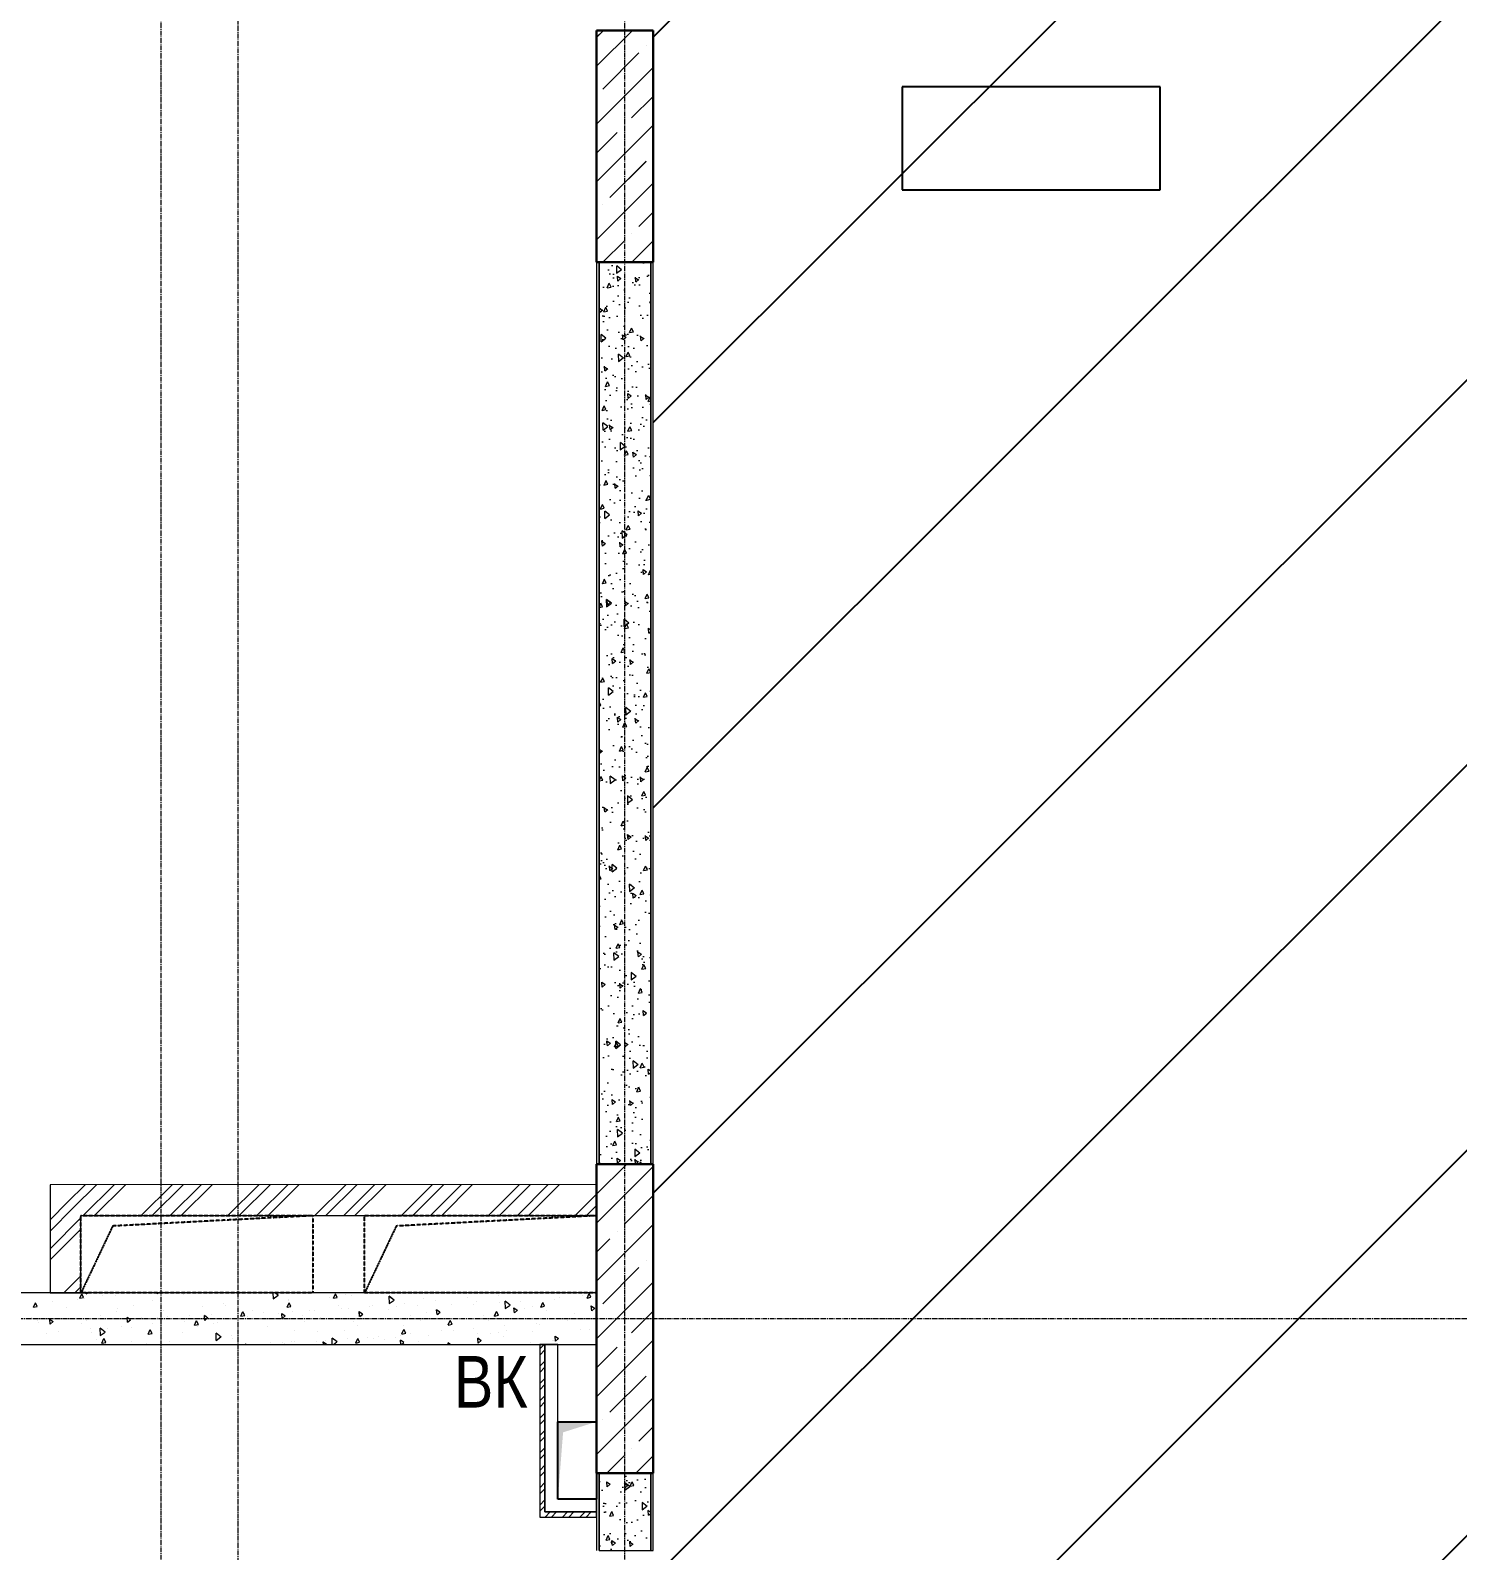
# Model space of a CAD drawing. Header units: millimetres. Extents: x 470010 to 1231400, y -134005 to 421770.
# Drawn here: x 812017 to 817553, y 167113 to 173013 of the extents above; entities that cross this region are included whole.
import ezdxf
from ezdxf.enums import TextEntityAlignment as Align

# ---------------------------------------------------------------- set-up
doc = ezdxf.new("R2010")
doc.units = ezdxf.units.MM
for name, pattern in [('CENTER2', [28.575, 19.05, -3.175, 3.175, -3.175]), ('HIDDEN', [9.525, 6.35, -3.175]), ('HIDDEN2', [4.7625, 3.175, -1.5875])]:
    doc.linetypes.add(name, pattern=pattern)
doc.layers.get('Defpoints').update_dxf_attribs({"color": 140})
for name, color, linetype, lineweight in [('АР_Колонны', 70, 'Continuous', 30), ('АР_Стены ГКЛ', 1, 'Continuous', 15), ('АР_Стены ЖБ', 7, 'Continuous', 35), ('АР_Стены кирпич', 32, 'Continuous', 20), ('АР_Стены ПЕНОблок', 52, 'Continuous', 20), ('АР_Тонкая', 254, 'Continuous', 5), ('АР_Штриховка', 8, 'Continuous', 0), ('ВК_Шахты', 5, 'Continuous', 9)]:
    doc.layers.add(name, color=color, linetype=linetype, lineweight=lineweight)
doc.layers.add('РД_Оси_100', color=7, linetype='Continuous', lineweight=0, true_color=0x525252)
doc.styles.add('style1', font='ARIALN.TTF')

# ---------------------------------------------------------------- blocks, each defined once
blk = doc.blocks.new('СОШ_2200_АР_ОСИ_М100_28.05.24')
at = {"layer": 'РД_Оси_100', "color": 251, "linetype": 'CENTER2', "true_color": 0x636466}
blk.add_line((29555, 45300), (-5954.958, 45300), dxfattribs=at)
for points in [[(5849.555, 139938.679), (6000, 139538.679), (6000, -6194.559)], [(6300, -6195.83), (6300, 139538.679), (6450, 139938.679)], [(7800, -6155), (7800, 139938.679)]]:
    blk.add_lwpolyline(points, dxfattribs=at)
blk = doc.blocks.new('A$C9108343f')
at = {"layer": 'АР_Стены ГКЛ', "linetype": 'Continuous', "lineweight": 0, "true_color": 0x000000}
h = blk.add_hatch(dxfattribs=at)
h.set_pattern_fill('ANSI31', color=18, scale=15, style=0)
h.set_pattern_definition([(45, (-63444.083, 100366.24), (-33.6759605, 33.6759605), [])])
h.paths.add_polyline_path([(148274.1, 267609.5), (148294.1, 267629.5), (148294.1, 268279.5), (148274.1, 268279.5)], flags=0)
h = blk.add_hatch(dxfattribs=at)
h.set_pattern_fill('ANSI31', color=18, scale=15, angle=360, style=0)
h.set_pattern_definition([(45, (-63444.083, 100366.24), (-33.6759605, 33.6759605), [])])
h.paths.add_polyline_path([(148494.1, 267609.5), (148494.1, 267629.5), (148294.1, 267629.5), (148274.1, 267609.5)], flags=0)
at = {"layer": 'АР_Штриховка', "linetype": 'Continuous', "lineweight": 0, "true_color": 0x000000}
h = blk.add_hatch(dxfattribs=at)
h.set_pattern_fill('AR-CONC', color=18, angle=-315, style=0)
h.set_pattern_definition([(95, (-63444.08, 100366.24), (140.09465, 117.55338), [19.05, -209.55]), (40, (-63444.08, 100366.24), (-160.01845, 110.17673), [15.24, -167.64058]), (145.451445, (-63432.4, 100376.04), (-19.9238, 227.7301), [16.19001, -178.09024]), (91.1842, (-63480, 100402.16), (221.41024, 161.95341), [28.575, -314.325]), (141.63556, (-63461.55, 100415.66), (-7.08662, 342.82676), [24.28502, -267.1356]), (36.18415, (-63480, 100402.16), (-7.08662, 342.82676), [22.85997, -251.45973]), (66, (-63453.06, 100411.14), (179.51998, 34.89515), [19.05, -209.55]), (11, (-63453.06, 100411.14), (-86.53993, 173.94119), [15.24, -167.64]), (116.451445, (-63438.1, 100414.05), (92.98005, 208.83634), [16.19001, -178.08994]), (82.5, (-63444.08, 100366.24), (-57.605469, 61.973414), [0, -165.608, 0, -170.18, 0, -168.275]), (52.5, (-63444.08, 100366.24), (-23.589727, 118.087), [0, -97.028, 0, -161.798, 0, -64.135]), (12.5, (-63484.135, 100326.19), (99.927863, 91.826196), [0, -63.5, 0, -198.12, 0, -262.89]), (2.5, (-63502.1, 100308.23), (86.763904, 122.722393), [0, -82.55, 0, -131.572, 0, -186.69])])
h.paths.add_polyline_path([(148704.1, 272479.5), (148504.1, 272479.5), (148504.1, 268979.5), (148704.1, 268979.5)], flags=0)
h = blk.add_hatch(dxfattribs=at)
h.set_pattern_fill('ANSI32', color=18, scale=25, style=0)
h.set_pattern_definition([(45, (-63444.08, 100366.24), (-168.3798, 168.3798), []), (45, (-63331.83, 100366.24), (-168.3798, 168.3798), [])])
h.paths.add_polyline_path([(146374.1, 268899.5), (146494.1, 268779.5), (148494.1, 268779.8), (148494.1, 268899.8)], flags=0)
h = blk.add_hatch(dxfattribs=at)
h.set_pattern_fill('ANSI32', color=18, scale=25, style=0)
h.set_pattern_definition([(45, (-63444.08, 100366.24), (-168.3798, 168.3798), []), (45, (-63331.83, 100366.24), (-168.3798, 168.3798), [])])
h.paths.add_polyline_path([(146374.1, 268479.5), (146494.1, 268479.5), (146494.1, 268779.5), (146374.1, 268899.5)], flags=0)
h = blk.add_hatch(dxfattribs=at)
h.set_pattern_fill('AR-CONC', color=18, angle=-315, style=0)
h.set_pattern_definition([(95, (-63444.08, 100366.24), (140.09465, 117.55338), [19.05, -209.55]), (40, (-63444.08, 100366.24), (-160.01845, 110.17673), [15.24, -167.64058]), (145.451445, (-63432.4, 100376.04), (-19.9238, 227.7301), [16.19001, -178.09024]), (91.1842, (-63480, 100402.16), (221.41024, 161.95341), [28.575, -314.325]), (141.63556, (-63461.55, 100415.66), (-7.08662, 342.82676), [24.28502, -267.1356]), (36.18415, (-63480, 100402.16), (-7.08662, 342.82676), [22.85997, -251.45973]), (66, (-63453.06, 100411.14), (179.51998, 34.89515), [19.05, -209.55]), (11, (-63453.06, 100411.14), (-86.53993, 173.94119), [15.24, -167.64]), (116.451445, (-63438.1, 100414.05), (92.98005, 208.83634), [16.19001, -178.08994]), (82.5, (-63444.08, 100366.24), (-57.605469, 61.973414), [0, -165.608, 0, -170.18, 0, -168.275]), (52.5, (-63444.08, 100366.24), (-23.589727, 118.087), [0, -97.028, 0, -161.798, 0, -64.135]), (12.5, (-63484.135, 100326.19), (99.927863, 91.826196), [0, -63.5, 0, -198.12, 0, -262.89]), (2.5, (-63502.1, 100308.23), (86.763904, 122.722393), [0, -82.55, 0, -131.572, 0, -186.69])])
h.paths.add_polyline_path([(148704.1, 267779.5), (148504.1, 267779.5), (148504.1, 267479.5), (148704.1, 267479.5)], flags=0)
h.paths.add_polyline_path([(148704.1, 264579.5), (148504.1, 264579.5), (148504.1, 264079.5), (148704.1, 264079.5)], flags=0)
at = {"color": 18, "true_color": 0x000000}
for p, q in [((150680.2, 273160.2), (149680.2, 273160.2)), ((149680.2, 273160.2), (149680.2, 272760.2)), ((150680.2, 272760.2), (150680.2, 273160.2)), ((149680.2, 272760.2), (150680.2, 272760.2))]:
    blk.add_line(p, q, dxfattribs=at)
at = {"color": 18, "linetype": 'HIDDEN', "ltscale": 0.07, "true_color": 0x000000}
for p, q in [((146494.1, 268779.5), (147394.1, 268779.5)), ((146494.1, 268479.5), (146494.1, 268779.5)), ((146494.1, 268779.5), (147394.1, 268779.5)), ((146494.1, 268479.5), (146494.1, 268779.5)), ((147394.1, 268779.5), (146617, 268739.1)), ((147394.1, 268779.5), (146617, 268739.1)), ((147394.1, 268779.5), (147394.1, 268479.5)), ((147394.1, 268779.5), (147394.1, 268479.5)), ((147594.1, 268779.5), (148494.1, 268779.5)), ((147594.1, 268479.5), (147594.1, 268779.5)), ((147594.1, 268779.5), (148494.1, 268779.5)), ((147594.1, 268479.5), (147594.1, 268779.5)), ((148494.1, 268779.5), (147717, 268739.1)), ((148494.1, 268779.5), (147717, 268739.1)), ((148494.1, 268779.5), (148494.1, 268479.5)), ((148494.1, 268779.5), (148494.1, 268479.5)), ((146617, 268739.1), (146494.1, 268479.5)), ((146617, 268739.1), (146494.1, 268479.5)), ((147717, 268739.1), (147594.1, 268479.5)), ((147717, 268739.1), (147594.1, 268479.5)), ((147394.1, 268479.5), (146494.1, 268479.5)), ((147394.1, 268479.5), (146494.1, 268479.5)), ((148494.1, 268479.5), (147594.1, 268479.5)), ((148494.1, 268479.5), (147594.1, 268479.5))]:
    blk.add_line(p, q, dxfattribs=at)
at = {"color": 18, "linetype": 'Continuous', "true_color": 0x000000}
for p, q in [((148344.1, 267679.5), (148344.1, 267979.5)), ((148344.1, 267979.5), (148494.1, 267979.5)), ((148344.1, 267679.5), (148344.1, 267979.5)), ((148344.1, 267979.5), (148494.1, 267979.5)), ((148494.1, 267979.5), (148494.1, 267679.5)), ((148494.1, 267979.5), (148494.1, 267679.5)), ((148494.1, 267679.5), (148344.1, 267679.5)), ((148494.1, 267679.5), (148344.1, 267679.5))]:
    blk.add_line(p, q, dxfattribs=at)
blk.add_solid([(148344.1, 267679.5), (148344.1, 267979.5), (148364.3, 267938.5), (148494.1, 267979.5)], dxfattribs=at)
blk.add_solid([(148344.1, 267679.5), (148344.1, 267979.5), (148364.3, 267938.5), (148494.1, 267979.5)], dxfattribs=at)
at = {"layer": 'АР_Колонны', "color": 18, "linetype": 'HIDDEN2', "lineweight": 25, "true_color": 0x000000}
for p, q in [((148494.1, 273379.5), (148714.1, 273379.5)), ((148494.1, 272479.5), (148494.1, 273379.5)), ((148714.1, 273379.5), (148714.1, 272479.5)), ((148714.1, 272479.5), (148494.1, 272479.5)), ((148494.1, 268979.5), (148714.1, 268979.5)), ((148494.1, 267779.5), (148494.1, 268979.5)), ((148714.1, 268979.5), (148714.1, 267779.5)), ((148714.1, 267779.5), (148494.1, 267779.5))]:
    blk.add_line(p, q, dxfattribs=at)
at = {"layer": 'АР_Колонны', "color": 18, "linetype": 'Continuous', "lineweight": 15, "true_color": 0x000000}
for p, q in [((148714.1, 273379.5), (148494.1, 273379.5)), ((148494.1, 273379.5), (148494.1, 272479.5)), ((148714.1, 273379.5), (148494.1, 273379.5)), ((148494.1, 273379.5), (148494.1, 272479.5)), ((148714.1, 272479.5), (148714.1, 273379.5)), ((148714.1, 272479.5), (148714.1, 273379.5)), ((148494.1, 272479.5), (148714.1, 272479.5)), ((148494.1, 272479.5), (148714.1, 272479.5)), ((148714.1, 268979.5), (148494.1, 268979.5)), ((148494.1, 268979.5), (148494.1, 267779.5)), ((148714.1, 268979.5), (148494.1, 268979.5)), ((148494.1, 268979.5), (148494.1, 267779.5)), ((148714.1, 267779.5), (148714.1, 268979.5)), ((148714.1, 267779.5), (148714.1, 268979.5)), ((148494.1, 267779.5), (148714.1, 267779.5)), ((148494.1, 267779.5), (148714.1, 267779.5))]:
    blk.add_line(p, q, dxfattribs=at)
at = {"layer": 'АР_Стены ГКЛ', "color": 18, "linetype": 'Continuous', "lineweight": 5, "true_color": 0x000000}
for p, q in [((148294.1, 268279.5), (148274.1, 268279.5)), ((148274.1, 268279.5), (148274.1, 267609.5)), ((148344.1, 268279.5), (148294.1, 268279.5)), ((148294.1, 268279.5), (148294.1, 267629.5)), ((148294.1, 267629.5), (148294.1, 268279.5)), ((148344.1, 267679.5), (148344.1, 268279.5)), ((148294.1, 267629.5), (148494.1, 267629.5)), ((148494.1, 267629.5), (148294.1, 267629.5)), ((148494.1, 267679.5), (148344.1, 267679.5)), ((148494.1, 267629.5), (148494.1, 267679.5)), ((148494.1, 267609.5), (148494.1, 267629.5)), ((148274.1, 267609.5), (148494.1, 267609.5))]:
    blk.add_line(p, q, dxfattribs=at)
at = {"layer": 'АР_Стены ЖБ', "color": 18, "linetype": 'Continuous', "lineweight": 30, "true_color": 0x000000}
for p, q in [((148714.1, 273379.5), (148494.1, 273379.5)), ((148494.1, 273379.5), (148494.1, 272479.5)), ((148714.1, 272479.5), (148714.1, 273379.5)), ((148494.1, 272479.5), (148714.1, 272479.5)), ((148714.1, 268979.5), (148494.1, 268979.5)), ((148494.1, 268979.5), (148494.1, 267779.5)), ((148714.1, 267779.5), (148714.1, 268979.5)), ((148494.1, 267779.5), (148714.1, 267779.5))]:
    blk.add_line(p, q, dxfattribs=at)
at = {"layer": 'АР_Стены кирпич', "color": 18, "linetype": 'Continuous', "lineweight": 20, "true_color": 0x000000}
for p, q in [((148494.1, 268899.8), (146374.1, 268899.5)), ((146374.1, 268899.5), (146374.1, 268479.5)), ((148494.1, 268779.8), (148494.1, 268899.8)), ((146494.1, 268779.5), (148494.1, 268779.8)), ((146494.1, 268479.5), (146494.1, 268779.5)), ((146374.1, 268479.5), (146494.1, 268479.5))]:
    blk.add_line(p, q, dxfattribs=at)
at = {"layer": 'АР_Стены ПЕНОблок', "color": 18, "linetype": 'Continuous', "lineweight": 20, "true_color": 0x000000}
for p, q in [((148704.1, 272479.5), (148504.1, 272479.5)), ((148504.1, 272479.5), (148504.1, 268979.5)), ((148704.1, 268979.5), (148704.1, 272479.5)), ((148504.1, 268979.5), (148704.1, 268979.5)), ((148494.1, 268479.5), (140924.1, 268479.5)), ((148494.1, 268279.5), (148494.1, 268479.5)), ((140924.1, 268279.5), (148494.1, 268279.5)), ((148704.1, 267779.5), (148504.1, 267779.5)), ((148504.1, 267779.5), (148504.1, 267479.5)), ((148704.1, 267479.5), (148704.1, 267779.5))]:
    blk.add_line(p, q, dxfattribs=at)
at = {"layer": 'АР_Тонкая', "color": 18, "linetype": 'Continuous', "lineweight": 0, "true_color": 0x000000}
for p, q in [((148504.1, 272479.5), (148494.1, 272479.5)), ((148494.1, 272479.5), (148494.1, 268979.5)), ((148504.1, 268979.5), (148504.1, 272479.5)), ((148714.1, 272479.5), (148704.1, 272479.5)), ((148704.1, 272479.5), (148704.1, 268979.5)), ((148714.1, 268979.5), (148714.1, 272479.5)), ((148494.1, 268979.5), (148504.1, 268979.5)), ((148704.1, 268979.5), (148714.1, 268979.5)), ((148504.1, 267779.5), (148494.1, 267779.5)), ((148494.1, 267779.5), (148494.1, 267479.5)), ((148504.1, 267479.5), (148504.1, 267779.5)), ((148714.1, 267779.5), (148704.1, 267779.5)), ((148704.1, 267779.5), (148704.1, 267479.5)), ((148714.1, 267479.5), (148714.1, 267779.5))]:
    blk.add_line(p, q, dxfattribs=at)
at = {"layer": 'АР_Штриховка', "color": 18, "linetype": 'Continuous', "lineweight": 5, "true_color": 0x000000}
for p, q in [((148494.1, 273240.3), (148633.3, 273379.5)), ((148494.1, 273352.6), (148521, 273379.5)), ((148518, 273152), (148658.3, 273292.3)), ((148686.4, 273320.4), (148686.4, 273320.4)), ((148494.1, 273015.8), (148714.1, 273235.8)), ((148630.3, 273039.7), (148714.1, 273123.5)), ((148494.1, 272791.3), (148714.1, 273011.3)), ((148602.2, 273011.7), (148602.2, 273011.7)), ((148494.1, 272903.5), (148574.2, 272983.6)), ((148546.1, 272731), (148686.4, 272871.3)), ((148494.1, 272566.8), (148714.1, 272786.8)), ((148518, 272703), (148518, 272703)), ((148658.3, 272618.8), (148714.1, 272674.5)), ((148630.3, 272590.7), (148630.3, 272590.7)), ((148519.1, 272479.5), (148602.2, 272562.7)), ((148631.3, 272479.5), (148714.1, 272562.3)), ((148494.1, 268974.7), (148498.9, 268979.5)), ((148494.1, 268862.4), (148611.2, 268979.5)), ((148494.1, 268750.2), (148714.1, 268970.2)), ((148602.2, 268746), (148714.1, 268857.9)), ((148494.1, 268525.7), (148714.1, 268745.7)), ((148494.1, 268637.9), (148546.1, 268689.9)), ((148574.2, 268718), (148574.2, 268718)), ((148518, 268437.3), (148658.3, 268577.7)), ((148686.4, 268605.7), (148686.4, 268605.7)), ((148494.1, 268301.2), (148714.1, 268521.2)), ((148630.3, 268325.1), (148714.1, 268408.9)), ((148494.1, 268076.7), (148714.1, 268296.7)), ((148602.2, 268297), (148602.2, 268297)), ((148494.1, 268188.9), (148574.2, 268269)), ((148546.1, 268016.4), (148686.4, 268156.7)), ((148494.1, 267852.2), (148714.1, 268072.2)), ((148518, 267988.3), (148518, 267988.3)), ((148658.3, 267904.1), (148714.1, 267959.9)), ((148630.3, 267876.1), (148630.3, 267876.1)), ((148533.7, 267779.5), (148602.2, 267848)), ((148645.9, 267779.5), (148714.1, 267847.6))]:
    blk.add_line(p, q, dxfattribs=at)
at = {"layer": 'АР_Штриховка', "color": 18, "linetype": 'Continuous', "lineweight": 0, "true_color": 0x000000}
for p, q in [((146478.7, 268452.7), (146478.7, 268452.7)), ((146489.1, 268458.7), (146496.8, 268476.1)), ((146489.1, 268458.6), (146504.1, 268461.5)), ((146504, 268461.5), (146496.8, 268476)), ((146505.9, 268458.1), (146505.9, 268458.1)), ((146514.8, 268475.9), (146514.5, 268479.5)), ((146514.8, 268475.9), (146519.1, 268479.5)), ((146576, 268469.1), (146576, 268469.1)), ((146627.6, 268467.9), (146627.6, 268467.9)), ((146749.7, 268478.1), (146749.7, 268478.1)), ((146790.3, 268475.9), (146795.2, 268479.5)), ((146790.6, 268475.8), (146790.5, 268479.5)), ((146890.9, 268474.4), (146890.9, 268474.4)), ((147102.7, 268473), (147102.7, 268473)), ((147109.6, 268453.2), (147109.6, 268453.2)), ((147240.5, 268456.8), (147240, 268479.5)), ((147240.2, 268456.9), (147258.6, 268470.4)), ((147258.8, 268470.2), (147247.1, 268479.5)), ((147297.5, 268454), (147297.5, 268454)), ((147299.9, 268451), (147299.9, 268451)), ((147459.7, 268461.2), (147459.7, 268461.2)), ((147473.2, 268459.2), (147480.9, 268476.6)), ((147473.2, 268459.1), (147488.2, 268462)), ((147488.2, 268462), (147481, 268476.5)), ((147521.7, 268474.9), (147521.7, 268474.9)), ((147543.7, 268471.1), (147543.7, 268471.1)), ((147629.3, 268477), (147629.3, 268477)), ((147708.7, 268451.3), (147689.7, 268466.3)), ((147690.4, 268437.9), (147689.8, 268466.5)), ((147690.1, 268438), (147708.5, 268451.5)), ((147824.1, 268457.9), (147824.1, 268457.9)), ((147870.1, 268450), (147870.1, 268450)), ((147992.2, 268460.3), (147992.2, 268460.3)), ((148113.9, 268470.1), (148113.9, 268470.1)), ((148331.3, 268453.2), (148331.3, 268453.2)), ((148350.7, 268461.9), (148350.7, 268461.9)), ((148439.5, 268469.4), (148439.5, 268469.4)), ((148457.3, 268459.8), (148465.1, 268477.2)), ((148457.4, 268459.7), (148472.3, 268462.6)), ((148472.3, 268462.6), (148465.1, 268477.1)), ((146309.5, 268423.8), (146317.3, 268441.2)), ((146309.6, 268423.7), (146324.5, 268426.6)), ((146324.5, 268426.6), (146317.3, 268441.1)), ((146383.8, 268447.8), (146383.8, 268447.8)), ((146438.6, 268424.3), (146438.6, 268424.3)), ((146633.6, 268407.1), (146633.6, 268407.1)), ((146635.4, 268417.8), (146635.4, 268417.8)), ((146697.4, 268431.6), (146697.4, 268431.6)), ((146770.8, 268450), (146770.8, 268450)), ((146812.3, 268410.9), (146812.3, 268410.9)), ((146916.1, 268391.4), (146916.1, 268391.4)), ((146965.2, 268428.3), (146965.2, 268428.3)), ((146986.1, 268382.2), (146972.8, 268391.4)), ((146974.9, 268373.1), (146973.3, 268392.1)), ((146998.6, 268395), (146998.6, 268395)), ((147047.6, 268439.5), (147047.6, 268439.5)), ((147056.1, 268431), (147056.1, 268431)), ((147114.2, 268389.4), (147121.9, 268406.8)), ((147114.2, 268389.3), (147129.2, 268392.2)), ((147129.1, 268392.2), (147121.9, 268406.7)), ((147130, 268400.7), (147130, 268400.7)), ((147160.3, 268411.1), (147160.3, 268411.1)), ((147203.1, 268404.3), (147203.1, 268404.3)), ((147260.8, 268400.1), (147260.8, 268400.1)), ((147286.3, 268389.6), (147272.9, 268398.7)), ((147275.1, 268380.5), (147273.4, 268399.5)), ((147293.7, 268424.3), (147301.4, 268441.7)), ((147293.7, 268424.2), (147308.7, 268427.1)), ((147308.7, 268427.1), (147301.5, 268441.6)), ((147316.5, 268408.9), (147316.5, 268408.9)), ((147355.1, 268392), (147355.1, 268392)), ((147382.5, 268409.9), (147382.5, 268409.9)), ((147399, 268412.5), (147399, 268412.5)), ((147491.9, 268432.2), (147491.9, 268432.2)), ((147504.6, 268420.2), (147504.6, 268420.2)), ((147530.4, 268418.2), (147530.4, 268418.2)), ((147586.4, 268396.9), (147573, 268406.1)), ((147575.2, 268387.9), (147573.5, 268406.8)), ((147575.2, 268387.8), (147586.8, 268397.6)), ((147615.2, 268426), (147615.2, 268426)), ((147626.3, 268430), (147626.3, 268430)), ((147686.9, 268415), (147686.9, 268415)), ((147716.9, 268426.3), (147716.9, 268426.3)), ((147748.4, 268440.2), (147748.4, 268440.2)), ((147772, 268391.1), (147772, 268391.1)), ((147799.4, 268429.9), (147799.4, 268429.9)), ((147834, 268404.8), (147834, 268404.8)), ((147886.5, 268404.3), (147873.1, 268413.5)), ((147875.3, 268395.2), (147873.6, 268414.2)), ((147875.3, 268395.2), (147887, 268405)), ((147881.7, 268395.9), (147881.7, 268395.9)), ((147930.9, 268435.7), (147930.9, 268435.7)), ((148018.5, 268436.2), (148018.5, 268436.2)), ((148027.4, 268447.7), (148027.4, 268447.7)), ((148054.8, 268393.1), (148054.8, 268393.1)), ((148098.3, 268390), (148106, 268407.4)), ((148098.3, 268389.9), (148113.3, 268392.8)), ((148113.3, 268392.8), (148106.1, 268407.3)), ((148117.4, 268443.8), (148117.4, 268443.8)), ((148158.6, 268432.3), (148139.6, 268447.4)), ((148140.3, 268419), (148139.7, 268447.6)), ((148140, 268419.1), (148158.4, 268432.6)), ((148186.6, 268411.7), (148173.3, 268420.9)), ((148175.4, 268402.6), (148173.7, 268421.6)), ((148175.4, 268402.6), (148187.1, 268412.4)), ((148184.1, 268412.8), (148184.1, 268412.8)), ((148199.8, 268447.4), (148199.8, 268447.4)), ((148213.6, 268419), (148213.6, 268419)), ((148246.1, 268426.5), (148246.1, 268426.5)), ((148277.8, 268424.9), (148285.6, 268442.3)), ((148277.9, 268424.8), (148292.8, 268427.7)), ((148292.8, 268427.7), (148285.6, 268442.2)), ((148298.6, 268413.1), (148298.6, 268413.1)), ((148408.3, 268399.9), (148408.3, 268399.9)), ((148486.7, 268419.1), (148473.4, 268428.2)), ((148475.5, 268410), (148473.8, 268429)), ((148475.5, 268410), (148487.2, 268419.8)), ((146301.8, 268384.1), (146301.8, 268384.1)), ((146324.7, 268370.8), (146324.7, 268370.8)), ((146329.1, 268365.7), (146329.1, 268365.7)), ((146385.9, 268367.4), (146372.6, 268376.6)), ((146374.7, 268358.3), (146373.1, 268377.3)), ((146374.7, 268358.3), (146386.4, 268368.1)), ((146378.8, 268360.9), (146378.8, 268360.9)), ((146496.2, 268362.3), (146496.2, 268362.3)), ((146515.7, 268373.9), (146515.7, 268373.9)), ((146529.5, 268340), (146529.5, 268340)), ((146568.5, 268390.9), (146568.5, 268390.9)), ((146587.5, 268327.1), (146568.5, 268342.2)), ((146569.2, 268313.8), (146568.6, 268342.4)), ((146597.5, 268339.7), (146597.5, 268339.7)), ((146598.1, 268377.5), (146598.1, 268377.5)), ((146651.2, 268349.8), (146651.2, 268349.8)), ((146686, 268374.8), (146672.7, 268384)), ((146674.8, 268365.7), (146673.2, 268384.7)), ((146674.8, 268365.7), (146686.5, 268375.5)), ((146691.2, 268345.1), (146691.2, 268345.1)), ((146729.6, 268383.2), (146729.6, 268383.2)), ((146755.1, 268319.6), (146762.9, 268337)), ((146770.1, 268322.4), (146762.9, 268336.9)), ((146773.3, 268360), (146773.3, 268360)), ((146790.9, 268382.6), (146790.9, 268382.6)), ((146828.4, 268388), (146828.4, 268388)), ((146895, 268369.8), (146895, 268369.8)), ((146934.6, 268354.5), (146942.4, 268371.9)), ((146934.7, 268354.4), (146949.6, 268357.3)), ((146949.6, 268357.3), (146942.4, 268371.8)), ((146947.7, 268347.7), (146947.7, 268347.7)), ((146974.9, 268373.1), (146986.6, 268382.9)), ((147009.7, 268361.4), (147009.7, 268361.4)), ((147017, 268380.1), (147017, 268380.1)), ((147022.9, 268366.3), (147022.9, 268366.3)), ((147138.7, 268389.9), (147138.7, 268389.9)), ((147217.9, 268349.1), (147217.9, 268349.1)), ((147275.1, 268380.5), (147286.7, 268390.3)), ((147323.5, 268332.9), (147323.5, 268332.9)), ((147359.8, 268369.4), (147359.8, 268369.4)), ((147421.8, 268383.1), (147421.8, 268383.1)), ((147515.3, 268334.2), (147515.3, 268334.2)), ((147549.5, 268370.3), (147549.5, 268370.3)), ((147567.3, 268353), (147567.3, 268353)), ((147739.3, 268320.2), (147747, 268337.6)), ((147744.5, 268353.1), (147744.5, 268353.1)), ((147754.2, 268323), (147747, 268337.5)), ((147811, 268373), (147811, 268373)), ((147918.8, 268355.1), (147926.5, 268372.5)), ((147918.8, 268355), (147933.8, 268357.9)), ((147933.8, 268357.9), (147926.5, 268372.4)), ((147927.5, 268355.9), (147927.5, 268355.9)), ((147939.3, 268334), (147939.3, 268334)), ((148015.8, 268342.2), (148015.8, 268342.2)), ((148076.1, 268374.2), (148076.1, 268374.2)), ((148137.5, 268352), (148137.5, 268352)), ((148146.2, 268334.7), (148146.2, 268334.7)), ((148259.6, 268362.3), (148259.6, 268362.3)), ((148271.2, 268357), (148271.2, 268357)), ((148339.6, 268377.6), (148339.6, 268377.6)), ((148381.3, 268372), (148381.3, 268372)), ((148431, 268338.6), (148431, 268338.6)), ((148465.9, 268337.9), (148465.9, 268337.9)), ((146359.4, 268322.1), (146359.4, 268322.1)), ((146407.4, 268329.7), (146407.4, 268329.7)), ((146535.5, 268326), (146535.5, 268326)), ((146553.8, 268300.4), (146553.8, 268300.4)), ((146568.9, 268313.9), (146587.3, 268327.4)), ((146575.6, 268284.7), (146583.3, 268302.1)), ((146575.6, 268284.6), (146590.6, 268287.6)), ((146590.6, 268287.5), (146583.4, 268302)), ((146691, 268290.8), (146691, 268290.8)), ((146748.9, 268283.2), (146748.9, 268283.2)), ((146755.2, 268319.5), (146770.1, 268322.4)), ((146835.9, 268292.8), (146835.9, 268292.8)), ((146886, 268326), (146886, 268326)), ((147037.4, 268308.2), (147018.4, 268323.3)), ((147019.1, 268294.9), (147018.5, 268323.5)), ((147018.8, 268295), (147037.2, 268308.5)), ((147079.7, 268312.9), (147079.7, 268312.9)), ((147080.5, 268304.3), (147080.5, 268304.3)), ((147103.2, 268312.5), (147103.2, 268312.5)), ((147135.3, 268279.5), (147132.8, 268281.2)), ((147133.5, 268279.5), (147133.3, 268281.9)), ((147229.7, 268286.1), (147229.7, 268286.1)), ((147275.5, 268287.1), (147275.5, 268287.1)), ((147284.4, 268282.1), (147284.4, 268282.1)), ((147312.2, 268289.7), (147312.2, 268289.7)), ((147321.9, 268291.3), (147321.9, 268291.3)), ((147406.1, 268291.8), (147406.1, 268291.8)), ((147412.7, 268330), (147412.7, 268330)), ((147446.1, 268279.5), (147432.9, 268288.6)), ((147434.3, 268279.5), (147433.4, 268289.3)), ((147443.7, 268295.5), (147443.7, 268295.5)), ((147446, 268279.5), (147446.8, 268280.1)), ((147487.3, 268289.3), (147468.3, 268304.4)), ((147468.9, 268279.5), (147468.4, 268304.5)), ((147473.4, 268279.5), (147487.1, 268289.6)), ((147528.2, 268302.1), (147528.2, 268302.1)), ((147559.7, 268285.3), (147567.5, 268302.7)), ((147559.8, 268285.2), (147574.7, 268288.1)), ((147574.7, 268288.1), (147567.5, 268302.6)), ((147607.1, 268308.3), (147607.1, 268308.3)), ((147630.2, 268303.6), (147630.2, 268303.6)), ((147649.9, 268311.9), (147649.9, 268311.9)), ((147672, 268299.3), (147672, 268299.3)), ((147712.7, 268307.2), (147712.7, 268307.2)), ((147746.4, 268286.8), (147733.1, 268295.9)), ((147735, 268279.5), (147733.5, 268296.7)), ((147734, 268313), (147734, 268313)), ((147737.4, 268279.5), (147746.9, 268287.5)), ((147739.3, 268320.1), (147754.3, 268323)), ((147772, 268322.2), (147772, 268322.2)), ((147802.1, 268291.1), (147802.1, 268291.1)), ((147844.1, 268313), (147844.1, 268313)), ((147893.7, 268331.9), (147893.7, 268331.9)), ((147925.7, 268279.5), (147918.2, 268285.5)), ((147918.4, 268279.5), (147918.3, 268285.6)), ((148030.6, 268321.1), (148030.6, 268321.1)), ((148046.5, 268294.1), (148033.2, 268303.3)), ((148035.3, 268285.1), (148033.6, 268304)), ((148035.3, 268285), (148047, 268294.8)), ((148084.2, 268320.9), (148084.2, 268320.9)), ((148113.1, 268324.7), (148113.1, 268324.7)), ((148133.7, 268312.2), (148133.7, 268312.2)), ((148239.7, 268285.7), (148239.7, 268285.7)), ((148244.5, 268330.4), (148244.5, 268330.4)), ((148322.2, 268295), (148322.2, 268295)), ((148328.8, 268295), (148328.8, 268295)), ((148346.6, 268301.5), (148333.3, 268310.7)), ((148335.4, 268292.4), (148333.8, 268311.4)), ((148335.4, 268292.4), (148347.1, 268302.2))]:
    blk.add_line(p, q, dxfattribs=at)
at = {"layer": 'РД_Оси_100'}
blk.add_blockref('СОШ_2200_АР_ОСИ_М100_28.05.24', (140804.1, 223079.5), dxfattribs=at)
at = {"layer": 'Defpoints', "color": 18, "true_color": 0x000000, "style": 'style1'}
for p in [(143949.3, 316089.1), (143975, 281639.5), (143890.4, 273244.7), (143840, 264276.8), (143967.8, 254892.4), (12252, 104178.1), (12382.6, 96023.1)]:
    blk.add_attdef('АР-ПОМЕЩЕНИЕ:НАИМЕНОВАНИЕ', text='', height=100, dxfattribs=at).set_placement(p, align=Align.MIDDLE)
at = {"layer": 'Defpoints', "color": 18, "true_color": 0x000000, "style": 'style1', "flags": 8}
for p in [(143951.3, 279099.1), (143848.3, 269251.1), (143875.3, 260094.2), (144049.7, 250824.7), (163419.3, 238153.4), (155897.5, 237966), (183037.2, 237966), (143342.9, 237876.2)]:
    blk.add_attdef('АР-ПОМЕЩЕНИЕ:НАИМЕНОВАНИЕ', text='', height=100, dxfattribs=at).set_placement(p, align=Align.MIDDLE)
at = {"layer": 'ВК_Шахты', "color": 18, "true_color": 0x000000, "style": 'style1'}
blk.add_text('ВК', height=200, dxfattribs=at).set_placement((147940.9, 268034.7))

msp = doc.modelspace()

# ---------------------------------------------------------------- hatches: boundary and pattern name
h = msp.add_hatch()
h.set_pattern_fill('ANSI31', color=3, scale=333)
h.paths.add_polyline_path([(818712.706, 183613.25), (818712.706, 183803.25), (818722.706, 184023.25), (819922.706, 184023.25), (826484.426, 184023.25), (826502.706, 184041.531), (826502.706, 184313.25), (826512.183, 187713.25), (826502.706, 187713.25), (826502.706, 188613.25), (826513.002, 190093.251), (823242.706, 190093.251), (823242.706, 190988.251), (823242.706, 191238.251), (821242.706, 191238.251), (821242.706, 190988.251), (820467.706, 190988.251), (820467.706, 188133.25), (820742.706, 187656.937), (820721.055, 187644.437), (820720.771, 187644.929, -0.1201047), (820467.706, 187583.25), (820467.706, 187558.25), (820467.706, 187413.251), (820742.706, 186936.937), (820721.055, 186924.437), (820720.771, 186924.929, -0.1201047), (820467.706, 186863.251), (820467.706, 186838.251), (820467.706, 186488.251), (819547.706, 186488.251), (816102.706, 186488.251), (816102.706, 186168.25), (814432.706, 186168.25), (814432.706, 185613.25), (814432.706, 182713.25), (814432.706, 182313.251), (814432.706, 181413.25), (814432.706, 177913.25), (814432.706, 176713.25), (814432.706, 176413.25), (814432.706, 173513.25), (814432.706, 173013.251), (814432.706, 172113.25), (814432.706, 168613.25), (814432.706, 167413.25), (814432.706, 167113.251), (814432.706, 164213.251), (814432.706, 163713.251), (814432.706, 162813.251), (814432.706, 162233.25), (814952.706, 162233.25), (814952.706, 161819.923), (815372.381, 161819.923), (815372.381, 161603.25), (815492.706, 161603.25), (817039.47, 161603.25), (817039.47, 161403.25), (817492.706, 161403.25), (818142.71, 161403.25), (818142.71, 161403.619), (818262.71, 161403.619), (818312.706, 161403.25), (818712.706, 161403.25), (818712.706, 161603.25), (818312.706, 161603.25), (818192.706, 161603.25), (818192.706, 162233.25), (818192.706, 163483.25), (818712.706, 163483.25), (818712.706, 165013.251), (818712.706, 166213.251), (818712.706, 166513.251), (818712.706, 169413.251), (818712.706, 170013.25), (818712.706, 170913.25), (818712.706, 172853.25), (818712.706, 172938.25, -0.1201047), (818459.641, 172999.929), (818459.357, 172999.436), (818437.706, 173011.936), (818712.706, 173488.25), (818712.706, 173513.25), (818712.706, 173738.251, -0.1201047), (818459.641, 173799.929), (818459.357, 173799.437), (818437.706, 173811.937), (818712.706, 174288.251), (818712.706, 174313.251), (818712.706, 174463.251), (818712.706, 175363.251), (818712.706, 176463.251), (818712.706, 176673.251), (818712.706, 178163.251), (818712.706, 178243.25), (818712.706, 178483.25), (818712.706, 178738.006), (818492.706, 178738.006), (818492.706, 179028.006), (818712.706, 179028.006), (818712.706, 180263.25), (818712.706, 181163.25), (818712.706, 181163.251)])
at = {"layer": 'АР_Стены ГКЛ', "linetype": 'Continuous', "lineweight": 0, "true_color": 0x000000}
h = msp.add_hatch(dxfattribs=at)
h.set_pattern_fill('ANSI31', color=18, scale=15, style=0)
h.set_pattern_definition([(45, (602274.53, 0), (-33.6759605, 33.6759605), [])])
h.paths.add_polyline_path([(813992.706, 167243.251), (814012.706, 167263.251), (814012.706, 167913.251), (813992.706, 167913.251)], flags=0)
h = msp.add_hatch(dxfattribs=at)
h.set_pattern_fill('ANSI31', color=18, scale=15, angle=360, style=0)
h.set_pattern_definition([(45, (602274.53, 3e-11), (-33.6759605, 33.6759605), [])])
h.paths.add_polyline_path([(814212.706, 167243.251), (814212.706, 167263.251), (814012.706, 167263.251), (813992.706, 167243.251)], flags=0)
at = {"layer": 'АР_Штриховка', "linetype": 'Continuous', "lineweight": 0, "true_color": 0x000000}
h = msp.add_hatch(dxfattribs=at)
h.set_pattern_fill('AR-CONC', color=18, angle=-315, style=0)
h.set_pattern_definition([(95, (602274.53, 6e-11), (140.09465, 117.55338), [19.05, -209.55]), (40, (602274.53, 6e-11), (-160.01845, 110.17673), [15.24, -167.64058]), (145.451445, (602286.2, 9.8), (-19.9238, 227.7301), [16.19001, -178.09024]), (91.1842, (602238.6, 35.92), (221.41024, 161.95341), [28.575, -314.325]), (141.63556, (602257.06, 49.42), (-7.08662, 342.82676), [24.28502, -267.1356]), (36.18415, (602238.6, 35.92), (-7.08662, 342.82676), [22.85997, -251.45973]), (66, (602265.55, 44.9), (179.51998, 34.89515), [19.05, -209.55]), (11, (602265.55, 44.9), (-86.53993, 173.94119), [15.24, -167.64]), (116.451445, (602280.51, 47.81), (92.98005, 208.83634), [16.19001, -178.08994]), (82.5, (602274.53, 6e-11), (-57.605469, 61.973414), [0, -165.608, 0, -170.18, 0, -168.275]), (52.5, (602274.53, 6e-11), (-23.589727, 118.087), [0, -97.028, 0, -161.798, 0, -64.135]), (12.5, (602234.48, -40.05), (99.927863, 91.826196), [0, -63.5, 0, -198.12, 0, -262.89]), (2.5, (602216.52, -58.01), (86.763904, 122.722393), [0, -82.55, 0, -131.572, 0, -186.69])])
h.paths.add_polyline_path([(814422.706, 172113.251), (814222.706, 172113.251), (814222.706, 168613.25), (814422.706, 168613.25)], flags=0)
h = msp.add_hatch(dxfattribs=at)
h.set_pattern_fill('ANSI32', color=18, scale=25, style=0)
h.set_pattern_definition([(45, (602274.53, 0), (-168.3798, 168.3798), []), (45, (602386.78, -3e-11), (-168.3798, 168.3798), [])])
h.paths.add_polyline_path([(812092.706, 168533.23), (812212.706, 168413.251), (814212.706, 168413.592), (814212.686, 168533.592)], flags=0)
h = msp.add_hatch(dxfattribs=at)
h.set_pattern_fill('ANSI32', color=18, scale=25, style=0)
h.set_pattern_definition([(45, (602274.53, -3e-11), (-168.3798, 168.3798), []), (45, (602386.78, 0), (-168.3798, 168.3798), [])])
h.paths.add_polyline_path([(812092.706, 168113.251), (812212.706, 168113.251), (812212.706, 168413.251), (812092.706, 168533.23)], flags=0)
h = msp.add_hatch(dxfattribs=at)
h.set_pattern_fill('AR-CONC', color=18, angle=-315, style=0)
h.set_pattern_definition([(95, (602274.53, 1e-10), (140.09465, 117.55338), [19.05, -209.55]), (40, (602274.53, 1e-10), (-160.01845, 110.17673), [15.24, -167.64058]), (145.451445, (602286.2, 9.8), (-19.9238, 227.7301), [16.19001, -178.09024]), (91.1842, (602238.6, 35.92), (221.41024, 161.95341), [28.575, -314.325]), (141.63556, (602257.06, 49.42), (-7.08662, 342.82676), [24.28502, -267.1356]), (36.18415, (602238.6, 35.92), (-7.08662, 342.82676), [22.85997, -251.45973]), (66, (602265.55, 44.9), (179.51998, 34.89515), [19.05, -209.55]), (11, (602265.55, 44.9), (-86.53993, 173.94119), [15.24, -167.64]), (116.451445, (602280.51, 47.81), (92.98005, 208.83634), [16.19001, -178.08994]), (82.5, (602274.53, 1e-10), (-57.605469, 61.973414), [0, -165.608, 0, -170.18, 0, -168.275]), (52.5, (602274.53, 1e-10), (-23.589727, 118.087), [0, -97.028, 0, -161.798, 0, -64.135]), (12.5, (602234.48, -40.05), (99.927863, 91.826196), [0, -63.5, 0, -198.12, 0, -262.89]), (2.5, (602216.52, -58.01), (86.763904, 122.722393), [0, -82.55, 0, -131.572, 0, -186.69])])
h.paths.add_polyline_path([(814422.706, 167413.25), (814222.706, 167413.25), (814222.706, 167113.251), (814422.706, 167113.251)], flags=0)
h.paths.add_polyline_path([(814422.706, 164213.251), (814222.706, 164213.251), (814222.706, 163713.251), (814422.706, 163713.251)], flags=0)

# ---------------------------------------------------------------- linework, layer by layer
at = {"color": 18, "true_color": 0x000000}
for p, q in [((816398.833, 172793.978), (815398.833, 172793.978)), ((815398.833, 172793.978), (815398.833, 172393.978)), ((816398.833, 172393.978), (816398.833, 172793.978)), ((815398.833, 172393.978), (816398.833, 172393.978))]:
    msp.add_line(p, q, dxfattribs=at)
at = {"color": 18, "linetype": 'HIDDEN', "ltscale": 0.07, "true_color": 0x000000}
for p, q in [((812212.706, 168413.251), (813112.706, 168413.251)), ((812212.706, 168113.251), (812212.706, 168413.251)), ((812212.706, 168413.251), (813112.706, 168413.251)), ((812212.706, 168113.251), (812212.706, 168413.251)), ((813112.706, 168413.251), (812335.625, 168372.856)), ((813112.706, 168413.251), (812335.625, 168372.856)), ((813112.706, 168413.251), (813112.706, 168113.251)), ((813112.706, 168413.251), (813112.706, 168113.251)), ((813312.706, 168413.251), (814212.706, 168413.251)), ((813312.706, 168113.251), (813312.706, 168413.251)), ((813312.706, 168413.251), (814212.706, 168413.251)), ((813312.706, 168113.251), (813312.706, 168413.251)), ((814212.706, 168413.251), (813435.625, 168372.856)), ((814212.706, 168413.251), (813435.625, 168372.856)), ((814212.706, 168413.251), (814212.706, 168113.251)), ((814212.706, 168413.251), (814212.706, 168113.251)), ((812335.625, 168372.856), (812212.706, 168113.251)), ((812335.625, 168372.856), (812212.706, 168113.251)), ((813435.625, 168372.856), (813312.706, 168113.251)), ((813435.625, 168372.856), (813312.706, 168113.251)), ((813112.706, 168113.251), (812212.706, 168113.251)), ((813112.706, 168113.251), (812212.706, 168113.251)), ((814212.706, 168113.251), (813312.706, 168113.251)), ((814212.706, 168113.251), (813312.706, 168113.251))]:
    msp.add_line(p, q, dxfattribs=at)
at = {"color": 18, "linetype": 'Continuous', "true_color": 0x000000}
for p, q in [((814062.706, 167313.251), (814062.706, 167613.251)), ((814062.706, 167613.251), (814212.706, 167613.251)), ((814062.706, 167313.251), (814062.706, 167613.251)), ((814062.706, 167613.251), (814212.706, 167613.251)), ((814212.706, 167613.251), (814212.706, 167313.251)), ((814212.706, 167613.251), (814212.706, 167313.251)), ((814212.706, 167313.251), (814062.706, 167313.251)), ((814212.706, 167313.251), (814062.706, 167313.251))]:
    msp.add_line(p, q, dxfattribs=at)
msp.add_solid([(814062.706, 167313.251), (814062.706, 167613.251), (814082.903, 167572.277), (814212.706, 167613.251)], dxfattribs=at)
msp.add_solid([(814062.706, 167313.251), (814062.706, 167613.251), (814082.903, 167572.277), (814212.706, 167613.251)], dxfattribs=at)
at = {"layer": 'АР_Колонны', "color": 18, "linetype": 'HIDDEN2', "lineweight": 25, "true_color": 0x000000}
for p, q in [((814212.706, 173013.25), (814432.706, 173013.25)), ((814212.706, 172113.25), (814212.706, 173013.25)), ((814432.706, 173013.25), (814432.706, 172113.25)), ((814432.706, 172113.25), (814212.706, 172113.25)), ((814212.706, 168613.25), (814432.706, 168613.25)), ((814212.706, 167413.25), (814212.706, 168613.25)), ((814432.706, 168613.25), (814432.706, 167413.25)), ((814432.706, 167413.25), (814212.706, 167413.25))]:
    msp.add_line(p, q, dxfattribs=at)
at = {"layer": 'АР_Колонны', "color": 18, "linetype": 'Continuous', "lineweight": 15, "true_color": 0x000000}
for p, q in [((814432.706, 173013.25), (814212.706, 173013.25)), ((814212.706, 173013.25), (814212.706, 172113.25)), ((814432.706, 173013.25), (814212.706, 173013.25)), ((814212.706, 173013.25), (814212.706, 172113.25)), ((814432.706, 172113.25), (814432.706, 173013.25)), ((814432.706, 172113.25), (814432.706, 173013.25)), ((814212.706, 172113.25), (814432.706, 172113.25)), ((814212.706, 172113.25), (814432.706, 172113.25)), ((814432.706, 168613.25), (814212.706, 168613.25)), ((814212.706, 168613.25), (814212.706, 167413.25)), ((814432.706, 168613.25), (814212.706, 168613.25)), ((814212.706, 168613.25), (814212.706, 167413.25)), ((814432.706, 167413.25), (814432.706, 168613.25)), ((814432.706, 167413.25), (814432.706, 168613.25)), ((814212.706, 167413.25), (814432.706, 167413.25)), ((814212.706, 167413.25), (814432.706, 167413.25))]:
    msp.add_line(p, q, dxfattribs=at)
at = {"layer": 'АР_Стены ГКЛ', "color": 18, "linetype": 'Continuous', "lineweight": 5, "true_color": 0x000000}
for p, q in [((814012.706, 167913.251), (813992.706, 167913.251)), ((813992.706, 167913.251), (813992.706, 167243.251)), ((814062.706, 167913.251), (814012.706, 167913.251)), ((814012.706, 167913.251), (814012.706, 167263.251)), ((814012.706, 167263.251), (814012.706, 167913.251)), ((814062.706, 167313.251), (814062.706, 167913.251)), ((814212.706, 167313.251), (814062.706, 167313.251)), ((814212.706, 167263.251), (814212.706, 167313.251)), ((813992.706, 167243.251), (814212.706, 167243.251)), ((814012.706, 167263.251), (814212.706, 167263.251)), ((814212.706, 167263.251), (814012.706, 167263.251)), ((814212.706, 167243.251), (814212.706, 167263.251))]:
    msp.add_line(p, q, dxfattribs=at)
at = {"layer": 'АР_Стены ЖБ', "color": 18, "linetype": 'Continuous', "lineweight": 30, "true_color": 0x000000}
for p, q in [((814432.706, 173013.25), (814212.706, 173013.25)), ((814212.706, 173013.25), (814212.706, 172113.25)), ((814432.706, 172113.25), (814432.706, 173013.25)), ((814212.706, 172113.25), (814432.706, 172113.25)), ((814432.706, 168613.25), (814212.706, 168613.25)), ((814212.706, 168613.25), (814212.706, 167413.25)), ((814432.706, 167413.25), (814432.706, 168613.25)), ((814212.706, 167413.25), (814432.706, 167413.25))]:
    msp.add_line(p, q, dxfattribs=at)
at = {"layer": 'АР_Стены кирпич', "color": 18, "linetype": 'Continuous', "lineweight": 20, "true_color": 0x000000}
for p, q in [((814212.686, 168533.592), (812092.706, 168533.23)), ((812092.706, 168533.23), (812092.706, 168113.251)), ((814212.706, 168413.592), (814212.686, 168533.592)), ((812212.706, 168413.251), (814212.706, 168413.592)), ((812212.706, 168113.251), (812212.706, 168413.251)), ((812092.706, 168113.251), (812212.706, 168113.251))]:
    msp.add_line(p, q, dxfattribs=at)
at = {"layer": 'АР_Стены ПЕНОблок', "color": 18, "linetype": 'Continuous', "lineweight": 20, "true_color": 0x000000}
for p, q in [((814422.706, 172113.251), (814222.706, 172113.251)), ((814222.706, 172113.251), (814222.706, 168613.25)), ((814422.706, 168613.25), (814422.706, 172113.251)), ((814222.706, 168613.25), (814422.706, 168613.25)), ((814212.706, 168113.251), (806642.706, 168113.251)), ((814212.706, 167913.251), (814212.706, 168113.251)), ((806642.706, 167913.251), (814212.706, 167913.251)), ((814422.706, 167413.25), (814222.706, 167413.25)), ((814222.706, 167413.25), (814222.706, 167113.251)), ((814422.706, 167113.251), (814422.706, 167413.25)), ((814222.706, 167113.251), (814422.706, 167113.251))]:
    msp.add_line(p, q, dxfattribs=at)
at = {"layer": 'АР_Тонкая', "color": 18, "linetype": 'Continuous', "lineweight": 0, "true_color": 0x000000}
for p, q in [((814222.706, 172113.251), (814212.706, 172113.251)), ((814212.706, 172113.251), (814212.706, 168613.25)), ((814222.706, 168613.25), (814222.706, 172113.251)), ((814432.706, 172113.251), (814422.706, 172113.251)), ((814422.706, 172113.251), (814422.706, 168613.25)), ((814432.706, 168613.25), (814432.706, 172113.251)), ((814212.706, 168613.25), (814222.706, 168613.25)), ((814422.706, 168613.25), (814432.706, 168613.25)), ((814222.706, 167413.25), (814212.706, 167413.25)), ((814212.706, 167413.25), (814212.706, 167113.251)), ((814222.706, 167113.251), (814222.706, 167413.25)), ((814432.706, 167413.25), (814422.706, 167413.25)), ((814422.706, 167413.25), (814422.706, 167113.251)), ((814432.706, 167113.251), (814432.706, 167413.25)), ((814422.706, 167113.251), (814432.706, 167113.251))]:
    msp.add_line(p, q, dxfattribs=at)
at = {"layer": 'АР_Штриховка', "color": 18, "linetype": 'Continuous', "lineweight": 5, "true_color": 0x000000}
for p, q in [((814212.706, 172874.063), (814351.894, 173013.25)), ((814212.706, 172986.316), (814239.641, 173013.25)), ((814236.637, 172785.74), (814376.953, 172926.057)), ((814212.706, 172649.556), (814432.706, 172869.556)), ((814348.89, 172673.487), (814432.706, 172757.303)), ((814212.706, 172425.05), (814432.706, 172645.05)), ((814212.706, 172537.303), (814292.764, 172617.361)), ((814264.7, 172364.791), (814405.017, 172505.107)), ((814212.706, 172200.544), (814432.706, 172420.544)), ((814376.953, 172252.538), (814432.706, 172308.29)), ((814237.666, 172113.25), (814320.827, 172196.411)), ((814349.919, 172113.25), (814432.706, 172196.037)), ((814212.706, 168608.441), (814217.515, 168613.25)), ((814212.706, 168496.188), (814329.769, 168613.25)), ((814212.706, 168383.935), (814432.706, 168603.935)), ((814320.827, 168379.802), (814432.706, 168491.681)), ((814212.706, 168159.428), (814432.706, 168379.428)), ((814212.706, 168271.681), (814264.7, 168323.676)), ((814236.637, 168071.106), (814376.953, 168211.422)), ((814212.706, 167934.922), (814432.706, 168154.922)), ((814348.89, 167958.853), (814432.706, 168042.669)), ((814212.706, 167710.415), (814432.706, 167930.415)), ((814212.706, 167822.669), (814292.764, 167902.726)), ((814264.7, 167650.156), (814405.017, 167790.473)), ((814212.706, 167485.909), (814432.706, 167705.909)), ((814376.953, 167537.903), (814432.706, 167593.656)), ((814252.301, 167413.25), (814320.827, 167481.777)), ((814364.554, 167413.25), (814432.706, 167481.403))]:
    msp.add_line(p, q, dxfattribs=at)
at = {"layer": 'АР_Штриховка', "color": 18, "linetype": 'Continuous', "lineweight": 0, "true_color": 0x000000}
for p, q in [((812207.67, 168092.444), (812215.418, 168109.847)), ((812207.707, 168092.344), (812222.667, 168095.252)), ((812222.654, 168095.247), (812215.443, 168109.742)), ((812233.422, 168109.655), (812233.108, 168113.251)), ((812233.429, 168109.647), (812237.724, 168113.251)), ((812508.888, 168109.625), (812513.844, 168113.251)), ((812509.198, 168109.514), (812509.121, 168113.251)), ((812959.105, 168090.594), (812958.637, 168113.251)), ((812958.794, 168090.706), (812977.245, 168104.202)), ((812977.437, 168103.94), (812965.675, 168113.251)), ((813191.809, 168092.978), (813199.558, 168110.381)), ((813191.847, 168092.879), (813206.807, 168095.787)), ((813206.794, 168095.782), (813199.582, 168110.277)), ((813427.344, 168085.019), (813408.302, 168100.092)), ((813409.012, 168071.674), (813408.422, 168100.243)), ((814175.949, 168093.513), (814183.698, 168110.916)), ((814175.987, 168093.414), (814190.947, 168096.321)), ((814190.934, 168096.316), (814183.722, 168110.811)), ((812028.15, 168057.549), (812035.898, 168074.952)), ((812028.187, 168057.449), (812043.147, 168060.357)), ((812043.134, 168060.352), (812035.923, 168074.847)), ((812832.769, 168023.188), (812840.518, 168040.591)), ((812847.754, 168025.992), (812840.542, 168040.487)), ((813004.868, 168023.322), (812991.534, 168032.503)), ((812993.667, 168014.232), (812992.007, 168033.209)), ((813012.289, 168058.083), (813020.038, 168075.486)), ((813012.327, 168057.984), (813027.287, 168060.892)), ((813027.274, 168060.887), (813020.062, 168075.382)), ((813304.981, 168030.697), (813291.646, 168039.879)), ((813293.78, 168021.608), (813292.12, 168040.586)), ((813408.701, 168071.786), (813427.152, 168085.282)), ((813605.093, 168038.073), (813591.759, 168047.254)), ((813593.893, 168028.985), (813592.233, 168047.963)), ((813593.9, 168028.977), (813605.575, 168038.773)), ((813816.909, 168023.723), (813824.658, 168041.126)), ((813831.894, 168026.526), (813824.682, 168041.021)), ((813877.251, 168066.099), (813858.209, 168081.172)), ((813858.919, 168052.754), (813858.329, 168081.323)), ((813858.607, 168052.866), (813877.058, 168066.362)), ((813905.206, 168045.449), (813891.871, 168054.63)), ((813894.006, 168036.362), (813892.346, 168055.339)), ((813894.013, 168036.353), (813905.688, 168046.149)), ((813996.429, 168058.618), (814004.178, 168076.021)), ((813996.467, 168058.518), (814011.427, 168061.426)), ((814011.414, 168061.421), (814004.202, 168075.916)), ((814205.318, 168052.824), (814191.983, 168062.006)), ((814194.119, 168043.738), (814192.459, 168062.716)), ((814194.127, 168043.73), (814205.801, 168053.526)), ((812104.531, 168001.194), (812091.196, 168010.376)), ((812093.328, 167992.102), (812091.667, 168011.079)), ((812093.335, 167992.093), (812105.009, 168001.889)), ((812306.12, 167960.907), (812287.079, 167975.979)), ((812287.788, 167947.561), (812287.197, 167976.129)), ((812404.644, 168008.57), (812391.309, 168017.752)), ((812393.441, 167999.479), (812391.78, 168018.456)), ((812393.448, 167999.47), (812405.122, 168009.266)), ((812653.249, 167988.293), (812660.998, 168005.696)), ((812653.287, 167988.194), (812668.247, 167991.101)), ((812668.234, 167991.096), (812661.023, 168005.592)), ((812704.756, 168015.946), (812691.421, 168025.127)), ((812693.554, 168006.855), (812691.893, 168025.833)), ((812693.561, 168006.847), (812705.235, 168016.643)), ((812832.807, 168023.089), (812847.767, 168025.997)), ((812993.674, 168014.223), (813005.349, 168024.019)), ((813293.787, 168021.6), (813305.462, 168031.396)), ((813637.389, 167988.827), (813645.138, 168006.23)), ((813637.427, 167988.728), (813652.387, 167991.636)), ((813652.374, 167991.631), (813645.162, 168006.126)), ((813816.947, 168023.623), (813831.907, 168026.531)), ((812287.478, 167947.672), (812305.929, 167961.168)), ((812294.21, 167918.503), (812301.958, 167935.906)), ((812294.247, 167918.403), (812309.207, 167921.311)), ((812309.194, 167921.306), (812301.983, 167935.801)), ((812473.73, 167953.398), (812481.478, 167970.801)), ((812473.767, 167953.298), (812488.727, 167956.206)), ((812488.714, 167956.201), (812481.503, 167970.696)), ((812756.027, 167941.986), (812736.985, 167957.059)), ((812737.695, 167928.641), (812737.104, 167957.21)), ((812737.384, 167928.752), (812755.835, 167942.248)), ((812853.908, 167913.251), (812851.439, 167914.95)), ((812852.122, 167913.251), (812851.912, 167915.656)), ((813164.732, 167913.251), (813151.552, 167922.326)), ((813152.881, 167913.251), (813152.025, 167923.033)), ((813205.934, 167923.066), (813186.892, 167938.139)), ((813187.529, 167913.251), (813187.012, 167938.29)), ((813191.964, 167913.251), (813205.742, 167923.329)), ((813278.349, 167919.037), (813286.098, 167936.44)), ((813278.387, 167918.938), (813293.347, 167921.846)), ((813293.334, 167921.841), (813286.122, 167936.336)), ((813464.999, 167920.52), (813451.664, 167929.701)), ((813453.639, 167913.251), (813452.138, 167930.409)), ((813455.983, 167913.251), (813465.48, 167921.219)), ((813457.869, 167953.932), (813465.618, 167971.335)), ((813457.907, 167953.833), (813472.867, 167956.741)), ((813472.854, 167956.736), (813465.642, 167971.231)), ((813644.339, 167913.251), (813636.799, 167919.219)), ((813637.045, 167913.251), (813636.919, 167919.37)), ((813765.112, 167927.896), (813751.777, 167937.077)), ((813753.912, 167918.808), (813752.251, 167937.786)), ((813753.919, 167918.8), (813765.593, 167928.596)), ((814065.224, 167935.271), (814051.889, 167944.453)), ((814054.025, 167926.185), (814052.364, 167945.163)), ((814054.032, 167926.176), (814065.706, 167935.973)), ((813164.661, 167913.251), (813165.367, 167913.843))]:
    msp.add_line(p, q, dxfattribs=at)

# ---------------------------------------------------------------- block references
msp.add_blockref('A$C9108343f', (665718.612, -100366.242))
at = {"layer": 'РД_Оси_100'}
msp.add_blockref('СОШ_2200_АР_ОСИ_М100_28.05.24', (806522.706, 122713.251), dxfattribs=at)

# ---------------------------------------------------------------- texts
at = {"layer": 'ВК_Шахты', "color": 18, "true_color": 0x000000, "style": 'style1'}
msp.add_text('ВК', height=200, dxfattribs=at).set_placement((813659.491, 167668.492))

doc.saveas('drawing.dxf')
